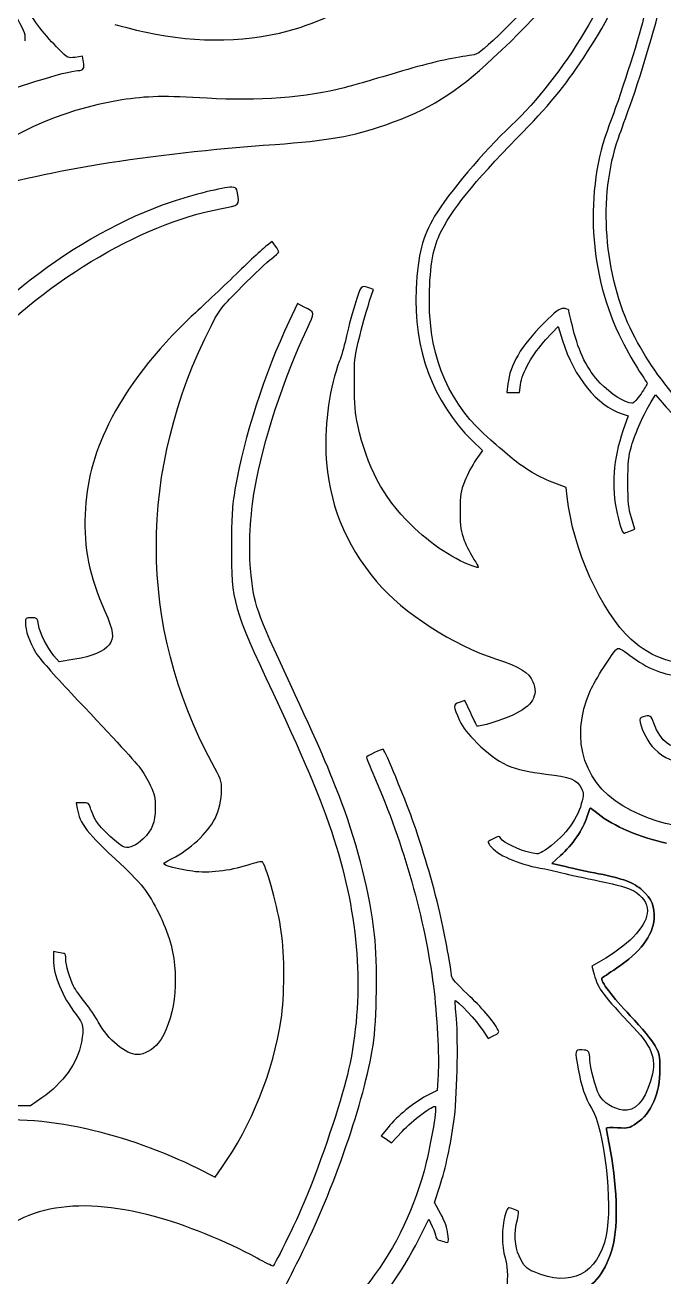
# Model space of a CAD drawing. Extents: x 6.8 to 53.1, y 2.5 to 44.2.
# Drawn here: x 26.91 to 29.86, y 16.45 to 22.23 of the extents above; entities that cross this region are included whole.
import ezdxf

# ---------------------------------------------------------------- set-up
doc = ezdxf.new("R2010")
doc.units = 0
doc.layers.add('Layer_1', color=7, linetype='CONTINUOUS')

msp = doc.modelspace()

# ---------------------------------------------------------------- linework, layer by layer
at = {"layer": 'Layer_1', "color": 1}
for p, q in [((27.171564, 22.085553), (27.138537, 22.080527)), ((27.17659, 22.058269), (27.171564, 22.085553)), ((28.048229, 21.22971), (28.025971, 21.213914)), ((28.063307, 21.208888), (28.048229, 21.22971)), ((28.49769, 20.955438), (28.51564, 21.007851)), ((28.51564, 21.007851), (28.499126, 21.014313)), ((28.163825, 20.943232), (28.125772, 20.862099)), ((28.194699, 20.927436), (28.163825, 20.943232)), ((29.31189, 20.777376), (29.367893, 20.837688)), ((29.367893, 20.837688), (29.387997, 20.773069)), ((29.135983, 20.572032), (29.131675, 20.53326)), ((29.131675, 20.53326), (29.160394, 20.53326)), ((29.160394, 20.53326), (29.189114, 20.53326)), ((29.189114, 20.53326), (29.19414, 20.568442)), ((29.797969, 20.489463), (29.818072, 20.521772)), ((29.818072, 20.521772), (29.839612, 20.496643)), ((29.662987, 20.43346), (29.691706, 20.424126)), ((29.691706, 20.424126), (29.667295, 20.355199)), ((28.970845, 20.311401), (29.018232, 20.26545)), ((29.018232, 20.26545), (28.988077, 20.221653)), ((29.405229, 20.093851), (29.352815, 20.113236)), ((29.409537, 20.050053), (29.405229, 20.093851)), ((29.721862, 19.900712), (29.706066, 19.953125)), ((29.702476, 19.893532), (29.721862, 19.900712)), ((27.064584, 19.288267), (27.040172, 19.316986)), ((27.137101, 19.300473), (27.064584, 19.288267)), ((28.936382, 19.109488), (28.911252, 19.100872)), ((28.964383, 19.05133), (28.936382, 19.109488)), ((28.519948, 18.869679), (28.519948, 18.869679)), ((27.172282, 18.637769), (27.142845, 18.637769)), ((27.142845, 18.637769), (27.147153, 18.611203)), ((29.338888, 18.357837), (29.379101, 18.393732)), ((29.379101, 18.393732), (29.338888, 18.357838)), ((29.338888, 18.357838), (29.402061, 18.342755)), ((29.402061, 18.342755), (29.338888, 18.357837)), ((27.059558, 17.945627), (27.0373, 17.950653)), ((27.0373, 17.950653), (27.0373, 17.914035)), ((29.587598, 17.920497), (29.522979, 17.882444)), ((29.522979, 17.882444), (29.533749, 17.845108)), ((29.01895, 17.588786), (29.044798, 17.548579)), ((29.044798, 17.548579), (29.071364, 17.562221)), ((28.813606, 17.382723), (28.809298, 17.309489)), ((28.809298, 17.309489), (28.759756, 17.283641)), ((26.931038, 17.23769), (26.859239, 17.23769)), ((26.984169, 17.275025), (26.931038, 17.23769)), ((28.582413, 17.137889), (28.551539, 17.099836)), ((28.598927, 17.066808), (28.64775, 17.119939)), ((28.551539, 17.099836), (28.575233, 17.083322)), ((28.575233, 17.083322), (28.598927, 17.066808)), ((27.702158, 16.950494), (27.784727, 16.908851)), ((27.784727, 16.908851), (27.815601, 16.953366)), ((28.79781, 16.7911), (28.821503, 16.866489)), ((28.826529, 16.737969), (28.79781, 16.7911)), ((28.726729, 16.625963), (28.771244, 16.714993)), ((28.771244, 16.714993), (28.78704, 16.68053))]:
    msp.add_line(p, q, dxfattribs=at)
for points in [[(29.586162, 22.958628), (29.549545, 22.719537), (29.370047, 22.442393), (29.067774, 22.158788)], [(29.486361, 22.080527), (29.674475, 22.364133), (29.791507, 22.657072), (29.826688, 22.933498)], [(29.71899, 22.709485), (29.624215, 22.377774), (29.392305, 21.992214), (29.151778, 21.766048)], [(29.067056, 22.076219), (29.294658, 22.289462), (29.408101, 22.423008), (29.512209, 22.600351)], [(28.121464, 22.202585), (28.266498, 22.242074), (28.430199, 22.320335), (28.488356, 22.379928)], [(29.69745, 21.85077), (29.758479, 22.01878), (29.85469, 22.350491), (29.84392, 22.359107)], [(27.063148, 22.117862), (27.002837, 22.176737), (26.939654, 22.25787), (26.914524, 22.308847)], [(29.762787, 22.262896), (29.734786, 22.150172), (29.650063, 21.887388), (29.604112, 21.768202)], [(26.872163, 22.258588), (26.90519, 22.196123), (26.90878, 22.184635), (26.90519, 22.157352)], [(27.320906, 22.232023), (27.328804, 22.229869), (27.374037, 22.219099), (27.421424, 22.206893)], [(27.421424, 22.206893), (27.657643, 22.1473), (27.908221, 22.145864), (28.121464, 22.202585)], [(29.067774, 22.158788), (28.999565, 22.095605), (28.995975, 22.093451), (28.956485, 22.088425)], [(27.138537, 22.080527), (27.105509, 22.076219), (27.104791, 22.076219), (27.063148, 22.117862)], [(28.956485, 22.088425), (28.883969, 22.079809), (28.77627, 22.055397), (28.649904, 22.018062)], [(27.150743, 22.019498), (27.175154, 22.019498), (27.182334, 22.030268), (27.17659, 22.058269)], [(28.572361, 21.769638), (28.766936, 21.836411), (28.899046, 21.918261), (29.067056, 22.076219)], [(29.177626, 21.707173), (29.32625, 21.859386), (29.395177, 21.942673), (29.486361, 22.080527)], [(26.719231, 21.885234), (26.826929, 21.933339), (27.101919, 22.019498), (27.150743, 22.019498)], [(28.649904, 22.018062), (28.456765, 21.961341), (28.437379, 21.955597), (28.37994, 21.939801)], [(28.37994, 21.939801), (28.214085, 21.896004), (27.97284, 21.877336), (27.74811, 21.891696)], [(27.353215, 21.883798), (27.057404, 21.835693), (26.807544, 21.719378), (26.613687, 21.539881)], [(27.74811, 21.891696), (27.55856, 21.903902), (27.463786, 21.901748), (27.353215, 21.883798)], [(29.646473, 21.707891), (29.660115, 21.74738), (29.683091, 21.811281), (29.69745, 21.85077)], [(28.061153, 21.678453), (28.302397, 21.695685), (28.417994, 21.715788), (28.572361, 21.769638)], [(29.151778, 21.766048), (29.02254, 21.644707), (28.862429, 21.45444), (28.79781, 21.346742)], [(29.604112, 21.768202), (29.487079, 21.467364), (29.509337, 21.073188), (29.661551, 20.773787)], [(28.820785, 21.262019), (28.873199, 21.371872), (28.980179, 21.505418), (29.177626, 21.707173)], [(29.712528, 20.805378), (29.578264, 21.073188), (29.551698, 21.437209), (29.646473, 21.707891)], [(26.642406, 21.44726), (26.962629, 21.553523), (27.472402, 21.63681), (28.061153, 21.678453)], [(27.860834, 21.481006), (27.823498, 21.481006), (27.678465, 21.445106), (27.580818, 21.412079)], [(27.807703, 21.381205), (27.900323, 21.398437), (27.896733, 21.395565), (27.887399, 21.45444)], [(27.887399, 21.45444), (27.883092, 21.478134), (27.88022, 21.481006), (27.860834, 21.481006)], [(27.580818, 21.412079), (27.137819, 21.259865), (26.701281, 20.921692), (26.345159, 20.454999)], [(26.64815, 20.67614), (26.982015, 21.036571), (27.432912, 21.310842), (27.807703, 21.381205)], [(28.79781, 21.346742), (28.740371, 21.249095), (28.720985, 21.174425), (28.712369, 21.010723)], [(28.773398, 20.953284), (28.773398, 21.095446), (28.788476, 21.195964), (28.820785, 21.262019)], [(28.025971, 21.213914), (28.013048, 21.205298), (27.947711, 21.144269), (27.880938, 21.078932)], [(28.043921, 21.150731), (28.062589, 21.164373), (28.078385, 21.178732), (28.078385, 21.181604)], [(28.078385, 21.181604), (28.078385, 21.185194), (28.071923, 21.1974), (28.063307, 21.208888)], [(27.908221, 21.022211), (27.964224, 21.078932), (28.025253, 21.137089), (28.043921, 21.150731)], [(27.880938, 21.078932), (27.813447, 21.013595), (27.720108, 20.925282), (27.674157, 20.882921)], [(27.766777, 20.842713), (27.802677, 20.913076), (27.813447, 20.926718), (27.908221, 21.022211)], [(28.499126, 21.014313), (28.456765, 21.030109), (28.458201, 21.030827), (28.428763, 20.935334)], [(28.712369, 21.010723), (28.698009, 20.735015), (28.789194, 20.489463), (28.970845, 20.311401)], [(28.428763, 20.935334), (28.413686, 20.885793), (28.395018, 20.816148), (28.38712, 20.77953)], [(28.453175, 20.798916), (28.468253, 20.856355), (28.488356, 20.926718), (28.49769, 20.955438)], [(29.057004, 20.312837), (28.867455, 20.472949), (28.774116, 20.684756), (28.773398, 20.953284)], [(27.674157, 20.882921), (27.513327, 20.733579), (27.369729, 20.54762), (27.292186, 20.386072)], [(28.206905, 20.824046), (28.245676, 20.905897), (28.246394, 20.901589), (28.194699, 20.927436)], [(29.392305, 20.920974), (29.374355, 20.920974), (29.358559, 20.908769), (29.300402, 20.851329)], [(29.416717, 20.912358), (29.415281, 20.916666), (29.404511, 20.920974), (29.392305, 20.920974)], [(29.437538, 20.824764), (29.427486, 20.867843), (29.417434, 20.907333), (29.416717, 20.912358)], [(27.769649, 18.823728), (27.428604, 19.449096), (27.427168, 20.177855), (27.766777, 20.842713)], [(28.125772, 20.862099), (28.010894, 20.617983), (27.918273, 20.330069), (27.875912, 20.084517)], [(27.967096, 20.088107), (28.005868, 20.307094), (28.100642, 20.597879), (28.206905, 20.824046)], [(29.300402, 20.851329), (29.197012, 20.747939), (29.144599, 20.659626), (29.135983, 20.572032)], [(29.56175, 20.576339), (29.502875, 20.638805), (29.463386, 20.717783), (29.437538, 20.824764)], [(28.38712, 20.77953), (28.379222, 20.743631), (28.366298, 20.696244), (28.357682, 20.675422)], [(28.427327, 20.57275), (28.426609, 20.691218), (28.427327, 20.698398), (28.453175, 20.798916)], [(29.19414, 20.568442), (29.202038, 20.627317), (29.248707, 20.709885), (29.31189, 20.777376)], [(29.387997, 20.773069), (29.44041, 20.604341), (29.548109, 20.471513), (29.662987, 20.43346)], [(29.661551, 20.773787), (29.685244, 20.726399), (29.721862, 20.662498), (29.742684, 20.631625)], [(30.277586, 20.156316), (30.040649, 20.335095), (29.82238, 20.585673), (29.712528, 20.805378)], [(28.357682, 20.675422), (28.314603, 20.566288), (28.289473, 20.391098), (28.295935, 20.249654)], [(29.742684, 20.631625), (29.762787, 20.601469), (29.780019, 20.574904), (29.780019, 20.573468)], [(28.443123, 20.381046), (28.430917, 20.436332), (28.427327, 20.475821), (28.427327, 20.57275)], [(29.708938, 20.483001), (29.678065, 20.483001), (29.607702, 20.528234), (29.56175, 20.576339)], [(29.780019, 20.573468), (29.780019, 20.572032), (29.767095, 20.55121), (29.750581, 20.526798)], [(29.706784, 20.285554), (29.724734, 20.347301), (29.765659, 20.438486), (29.797969, 20.489463)], [(29.750581, 20.526798), (29.73335, 20.500951), (29.716118, 20.483001), (29.708938, 20.483001)], [(29.839612, 20.496643), (29.988236, 20.325043), (30.098088, 20.218063), (30.230916, 20.116826)], [(27.292186, 20.386072), (27.221823, 20.240321), (27.190232, 20.11898), (27.18377, 19.969639)], [(28.687957, 19.922251), (28.558001, 20.052207), (28.485484, 20.188625), (28.443123, 20.381046)], [(29.667295, 20.355199), (29.622061, 20.227397), (29.612728, 20.096723), (29.640729, 19.973229)], [(29.15465, 20.228833), (29.132393, 20.248218), (29.088595, 20.285554), (29.057004, 20.312837)], [(28.295935, 20.249654), (28.307423, 20.023488), (28.382094, 19.835375), (28.53, 19.659467)], [(29.69027, 20.116826), (29.69027, 20.211601), (29.692424, 20.236731), (29.706784, 20.285554)], [(28.988077, 20.221653), (28.972281, 20.197959), (28.948588, 20.153444), (28.9371, 20.124006)], [(29.352815, 20.113236), (29.287478, 20.13693), (29.206346, 20.184317), (29.15465, 20.228833)], [(28.9371, 20.124006), (28.916996, 20.074465), (28.914842, 20.063695), (28.91556, 19.983998)], [(27.875912, 20.084517), (27.862988, 20.006974), (27.860116, 19.963177), (27.859398, 19.822451)], [(27.947711, 19.71906), (27.938377, 19.822451), (27.946275, 19.966767), (27.967096, 20.088107)], [(29.706066, 19.953125), (29.693142, 19.996922), (29.69027, 20.023488), (29.69027, 20.116826)], [(29.705348, 19.391657), (29.564622, 19.523767), (29.43682, 19.808091), (29.409537, 20.050053)], [(27.18377, 19.969639), (27.17659, 19.817425), (27.204592, 19.682443), (27.274955, 19.523049)], [(28.91556, 19.983998), (28.91556, 19.907892), (28.917714, 19.892096), (28.934228, 19.849734)], [(29.640729, 19.973229), (29.656525, 19.902866), (29.665141, 19.880608), (29.674475, 19.88348)], [(28.988795, 19.725522), (28.898328, 19.753524), (28.77627, 19.833221), (28.687957, 19.922251)], [(29.674475, 19.88348), (29.679501, 19.885634), (29.691706, 19.889942), (29.702476, 19.893532)], [(28.934228, 19.849734), (28.944998, 19.823169), (28.965101, 19.783679), (28.979461, 19.761422)], [(27.859398, 19.822451), (27.859398, 19.564693), (27.86586, 19.540281), (28.051819, 19.143951)], [(28.13008, 19.187748), (27.97284, 19.524485), (27.962788, 19.553923), (27.947711, 19.71906)], [(28.979461, 19.761422), (29.003155, 19.723368), (29.003873, 19.721214), (28.988795, 19.725522)], [(28.53, 19.659467), (28.653494, 19.513715), (28.881097, 19.366528), (29.08357, 19.301191)], [(26.936064, 19.492176), (26.910216, 19.492176), (26.908062, 19.49074), (26.908062, 19.472072)], [(26.968373, 19.460584), (26.964065, 19.491458), (26.963347, 19.492176), (26.936064, 19.492176)], [(27.274955, 19.523049), (27.314444, 19.432583), (27.31947, 19.398119), (27.295058, 19.367246)], [(26.908062, 19.472072), (26.908062, 19.434737), (26.927448, 19.377297), (26.954731, 19.332782)], [(27.040172, 19.316986), (27.007863, 19.354322), (26.974835, 19.421095), (26.968373, 19.460584)], [(30.005468, 19.294011), (29.925771, 19.263855), (29.797969, 19.305499), (29.705348, 19.391657)], [(26.954731, 19.332782), (26.970527, 19.307653), (27.043762, 19.223648), (27.119151, 19.143951)], [(27.295058, 19.367246), (27.270647, 19.336372), (27.21608, 19.313396), (27.137101, 19.300473)], [(29.517235, 19.158311), (29.537339, 19.202108), (29.619907, 19.332064), (29.638575, 19.34786)], [(29.638575, 19.34786), (29.647191, 19.35504), (29.657961, 19.349296), (29.69745, 19.319858)], [(29.69745, 19.319858), (29.781455, 19.255957), (29.86187, 19.224366), (29.937977, 19.223648)], [(29.08357, 19.301191), (29.189832, 19.266727), (29.233629, 19.239444), (29.251579, 19.197082)], [(27.119151, 19.143951), (27.29075, 18.963736), (27.407783, 18.836652), (27.437938, 18.79788)], [(28.051819, 19.143951), (28.214803, 18.795008), (28.285883, 18.622691), (28.343323, 18.436732)], [(28.367734, 18.639923), (28.315321, 18.782084), (28.260754, 18.907733), (28.13008, 19.187748)], [(29.251579, 19.197082), (29.278145, 19.132463), (29.250143, 19.085794), (29.158958, 19.042715)], [(29.70463, 18.601869), (29.489233, 18.707414), (29.415281, 18.927118), (29.517235, 19.158311)], [(28.911252, 19.100872), (28.881815, 19.09082), (28.881815, 19.085076), (28.912688, 19.018303)], [(28.993821, 18.991019), (28.993103, 18.992455), (28.979461, 19.019021), (28.964383, 19.05133)], [(29.158958, 19.042715), (29.116597, 19.021893), (28.998129, 18.985993), (28.993821, 18.991019)], [(29.759915, 19.034817), (29.744838, 19.031227), (29.743402, 19.027637), (29.746992, 19.008969)], [(29.810175, 19.005379), (29.797969, 19.040561), (29.792225, 19.04415), (29.759915, 19.034817)], [(28.912688, 19.018303), (28.929202, 18.983839), (28.950742, 18.956556), (28.993103, 18.914194)], [(29.746992, 19.008969), (29.754889, 18.970198), (29.784327, 18.914912), (29.812329, 18.886193)], [(29.977466, 18.885475), (29.886999, 18.885475), (29.841766, 18.917784), (29.810175, 19.005379)], [(28.993103, 18.914194), (29.092903, 18.816548), (29.156804, 18.78711), (29.311172, 18.770597)], [(28.482613, 18.850293), (28.481177, 18.849575), (28.498408, 18.806496), (28.520666, 18.755519)], [(28.519948, 18.869679), (28.500562, 18.859627), (28.483331, 18.851011), (28.482613, 18.850293)], [(28.560873, 18.883321), (28.558001, 18.885475), (28.540052, 18.879731), (28.519948, 18.869679)], [(28.694419, 18.56238), (28.65852, 18.662898), (28.570925, 18.873987), (28.560873, 18.883321)], [(29.812329, 18.886193), (29.856126, 18.842396), (29.907103, 18.822292), (29.976748, 18.822292)], [(27.437938, 18.79788), (27.450862, 18.782084), (27.471684, 18.746185), (27.484608, 18.718901)], [(27.814165, 18.69808), (27.814165, 18.738287), (27.810575, 18.748339), (27.769649, 18.823728)], [(28.520666, 18.755519), (28.654212, 18.447501), (28.753294, 18.096405), (28.792066, 17.790541)], [(29.311172, 18.770597), (29.42246, 18.757673), (29.456206, 18.744749), (29.475592, 18.703824)], [(27.484608, 18.718901), (27.504711, 18.67654), (27.507583, 18.66218), (27.507583, 18.612639)], [(27.784009, 18.565252), (27.803395, 18.604023), (27.813447, 18.649256), (27.814165, 18.69808)], [(29.475592, 18.703824), (29.486361, 18.680848), (29.486361, 18.675822), (29.474874, 18.632743)], [(27.2089, 18.612639), (27.202438, 18.636333), (27.199566, 18.637769), (27.172282, 18.637769)], [(28.519948, 18.027478), (28.49769, 18.223489), (28.447431, 18.42668), (28.367734, 18.639923)], [(29.474874, 18.632743), (29.454052, 18.5552), (29.390151, 18.473349), (29.307582, 18.418782)], [(30.234506, 18.622691), (30.107422, 18.500633), (29.926489, 18.494171), (29.70463, 18.601869)], [(27.147153, 18.611203), (27.15864, 18.541558), (27.193822, 18.496325), (27.34819, 18.354881)], [(27.234029, 18.5552), (27.223977, 18.572432), (27.21249, 18.598279), (27.2089, 18.612639)], [(27.507583, 18.612639), (27.507583, 18.545866), (27.494659, 18.513556), (27.452298, 18.471913)], [(27.585126, 18.380728), (27.668413, 18.421654), (27.74811, 18.496325), (27.784009, 18.565252)], [(28.821503, 18.130868), (28.789912, 18.265132), (28.741089, 18.432424), (28.694419, 18.56238)], [(29.379101, 18.393732), (29.432232, 18.44112), (29.484636, 18.517227), (29.501149, 18.571075)], [(29.501148, 18.571075), (29.484635, 18.517227), (29.432232, 18.44112), (29.379101, 18.393732)], [(29.516948, 18.614152), (29.515512, 18.614152), (29.509046, 18.59477), (29.501148, 18.571075)], [(29.501149, 18.571075), (29.509047, 18.59477), (29.515512, 18.614152), (29.516948, 18.614152)], [(29.516948, 18.614152), (29.518383, 18.614152), (29.534175, 18.601235), (29.552843, 18.586157)], [(29.552842, 18.586157), (29.534175, 18.601235), (29.518383, 18.614152), (29.516948, 18.614152)], [(29.868052, 18.451891), (29.755327, 18.473429), (29.618177, 18.531589), (29.552842, 18.586157)], [(29.552843, 18.586157), (29.618177, 18.531589), (29.755327, 18.473429), (29.868052, 18.451891)], [(27.366139, 18.432424), (27.341728, 18.438168), (27.255569, 18.5193), (27.234029, 18.5552)], [(27.452298, 18.471913), (27.419988, 18.44104), (27.388397, 18.425962), (27.366139, 18.432424)], [(29.067774, 18.471913), (29.04049, 18.457553), (29.04049, 18.457553), (29.052696, 18.44104)], [(29.102955, 18.472631), (29.095775, 18.485555), (29.094339, 18.485555), (29.067774, 18.471913)], [(29.237937, 18.407294), (29.19055, 18.418064), (29.114443, 18.454681), (29.102955, 18.472631)], [(28.343323, 18.436732), (28.453175, 18.077737), (28.472561, 17.73382), (28.400762, 17.406417)], [(29.052696, 18.44104), (29.085005, 18.397242), (29.181934, 18.354163), (29.284606, 18.336213)], [(29.307582, 18.418782), (29.278145, 18.399396), (29.275991, 18.398678), (29.237937, 18.407294)], [(27.34819, 18.354881), (27.391269, 18.316109), (27.442246, 18.260824), (27.46235, 18.232823)], [(27.547073, 18.356317), (27.547073, 18.359189), (27.564304, 18.369959), (27.585126, 18.380728)], [(27.679901, 18.321135), (27.614564, 18.329751), (27.547073, 18.347701), (27.547073, 18.356317)], [(27.935505, 18.349855), (27.846474, 18.321853), (27.756007, 18.311084), (27.679901, 18.321135)], [(28.002996, 18.364933), (28.000842, 18.367805), (27.970686, 18.361343), (27.935505, 18.349855)], [(28.089872, 18.043274), (28.073359, 18.15528), (28.027407, 18.324725), (28.002996, 18.364933)], [(29.284606, 18.336213), (29.310454, 18.331905), (29.355687, 18.322571), (29.385125, 18.314673)], [(29.555012, 18.309725), (29.505471, 18.319059), (29.437242, 18.334139), (29.402061, 18.342755)], [(29.402061, 18.342755), (29.437242, 18.33414), (29.505471, 18.319059), (29.555012, 18.309725)], [(29.385125, 18.314673), (29.414563, 18.306776), (29.493541, 18.289544), (29.559596, 18.275902)], [(29.757467, 18.232902), (29.716542, 18.26952), (29.667733, 18.288185), (29.555012, 18.309725)], [(29.555012, 18.309725), (29.667733, 18.288185), (29.716542, 18.26952), (29.757467, 18.232902)], [(29.559596, 18.275902), (29.647191, 18.257952), (29.69027, 18.245746), (29.716836, 18.230669)], [(27.46235, 18.232823), (27.511891, 18.163178), (27.55856, 18.063377), (27.580818, 17.979372)], [(29.716836, 18.230669), (29.757043, 18.207693), (29.780019, 18.174666), (29.780019, 18.138766)], [(29.811331, 18.102238), (29.815603, 18.15537), (29.798392, 18.197002), (29.757467, 18.232902)], [(29.757467, 18.232902), (29.798392, 18.197002), (29.815603, 18.15537), (29.811331, 18.102238)], [(28.875353, 17.837929), (28.875353, 17.86593), (28.846633, 18.022452), (28.821503, 18.130868)], [(29.780019, 18.138766), (29.780019, 18.074865), (29.70463, 17.990142), (29.587598, 17.920497)], [(29.637563, 17.873918), (29.747415, 17.947153), (29.804861, 18.022542), (29.811331, 18.102238)], [(29.811331, 18.102238), (29.804861, 18.022542), (29.747415, 17.947153), (29.637563, 17.873919)], [(28.089154, 17.636174), (28.10495, 17.739564), (28.105668, 17.939165), (28.089872, 18.043274)], [(28.513486, 17.517705), (28.531436, 17.63402), (28.535026, 17.89824), (28.519948, 18.027478)], [(27.088277, 17.941319), (27.084688, 17.941319), (27.071764, 17.943473), (27.059558, 17.945627)], [(27.094739, 17.917625), (27.094739, 17.930549), (27.091867, 17.941319), (27.088277, 17.941319)], [(27.580818, 17.979372), (27.621743, 17.820697), (27.596614, 17.625404), (27.521225, 17.527039)], [(27.0373, 17.914035), (27.0373, 17.842237), (27.077508, 17.743872), (27.142127, 17.659867)], [(27.130639, 17.790541), (27.112689, 17.825723), (27.094739, 17.888906), (27.094739, 17.917625)], [(29.637563, 17.873919), (29.601663, 17.849508), (29.570791, 17.828672), (29.570073, 17.827954)], [(29.570073, 17.827954), (29.570791, 17.828672), (29.601663, 17.849507), (29.637563, 17.873918)], [(28.948588, 17.754642), (28.900482, 17.799875), (28.875353, 17.827877), (28.875353, 17.837929)], [(29.533749, 17.845108), (29.553134, 17.777618), (29.573238, 17.750334), (29.717554, 17.59812)], [(29.70076, 17.654213), (29.620345, 17.738218), (29.560021, 17.81862), (29.570073, 17.827954)], [(29.570073, 17.827954), (29.560021, 17.81862), (29.620345, 17.738218), (29.70076, 17.654213)], [(27.18377, 17.71587), (27.161512, 17.743154), (27.137819, 17.7769), (27.130639, 17.790541)], [(28.792066, 17.790541), (28.80858, 17.662021), (28.819349, 17.463856), (28.813606, 17.382723)], [(29.091467, 17.588068), (29.070646, 17.627558), (29.012489, 17.695049), (28.948588, 17.754642)], [(27.244799, 17.625404), (27.233311, 17.647661), (27.20531, 17.688587), (27.18377, 17.71587)], [(28.898328, 17.639764), (28.89402, 17.684997), (28.891866, 17.72305), (28.892584, 17.724486)], [(28.892584, 17.724486), (28.898328, 17.729512), (28.995975, 17.624686), (29.01895, 17.588786)], [(27.142127, 17.659867), (27.17659, 17.615352), (27.179462, 17.600274), (27.166538, 17.531347)], [(27.815601, 16.953366), (27.949865, 17.142197), (28.053255, 17.399237), (28.089154, 17.636174)], [(28.88684, 17.165891), (28.9012, 17.265691), (28.907662, 17.536373), (28.898328, 17.639764)], [(29.816342, 17.514912), (29.804854, 17.536451), (29.752455, 17.598928), (29.70076, 17.654213)], [(29.70076, 17.654213), (29.752455, 17.598928), (29.804854, 17.536451), (29.816342, 17.514912)], [(27.42645, 17.474626), (27.371165, 17.474626), (27.289314, 17.542835), (27.244799, 17.625404)], [(29.071364, 17.562221), (29.092903, 17.572991), (29.097211, 17.578017), (29.091467, 17.588068)], [(29.717554, 17.59812), (29.807303, 17.503346), (29.824534, 17.44806), (29.794379, 17.35185)], [(27.166538, 17.531347), (27.148589, 17.435137), (27.082534, 17.342516), (26.984169, 17.275025)], [(27.521225, 17.527039), (27.500403, 17.499038), (27.455888, 17.474626), (27.42645, 17.474626)], [(28.174595, 16.536214), (28.333989, 16.857873), (28.472561, 17.258511), (28.513486, 17.517705)], [(29.477746, 17.496166), (29.444718, 17.496166), (29.444718, 17.496884), (29.460514, 17.407135)], [(29.514363, 17.450214), (29.514363, 17.488986), (29.508619, 17.496166), (29.477746, 17.496166)], [(29.837889, 17.407946), (29.837889, 17.470411), (29.835728, 17.47973), (29.816342, 17.514912)], [(29.816342, 17.514912), (29.835728, 17.47973), (29.837889, 17.470412), (29.837889, 17.407946)], [(28.400762, 17.406417), (28.37276, 17.279333), (28.295935, 17.045269), (28.211213, 16.83059)], [(29.460514, 17.407135), (29.474156, 17.33031), (29.493541, 17.273589), (29.522261, 17.227638)], [(29.556724, 17.288667), (29.539493, 17.323848), (29.514363, 17.417905), (29.514363, 17.450214)], [(29.730183, 17.157359), (29.798392, 17.20331), (29.837889, 17.295221), (29.837889, 17.407946)], [(29.837889, 17.407946), (29.837889, 17.295222), (29.798392, 17.203311), (29.730183, 17.15736)], [(29.794379, 17.35185), (29.764223, 17.255639), (29.72258, 17.211842), (29.667295, 17.218304)], [(28.759756, 17.283641), (28.700881, 17.252767), (28.625492, 17.19102), (28.582413, 17.137889)], [(28.64775, 17.119939), (28.694419, 17.170199), (28.792784, 17.244152), (28.8014, 17.234818)], [(28.8014, 17.234818), (28.809298, 17.22692), (28.774834, 17.031627), (28.748987, 16.938288)], [(29.667295, 17.218304), (29.623497, 17.22333), (29.574674, 17.254203), (29.556724, 17.288667)], [(26.158481, 17.020139), (26.457883, 17.175225), (26.824057, 17.215432), (27.188078, 17.133581)], [(29.522261, 17.227638), (29.580418, 17.133581), (29.620625, 16.784638), (29.589752, 16.638887)], [(27.188078, 17.133581), (27.356087, 17.095528), (27.549227, 17.026601), (27.702158, 16.950494)], [(28.821503, 16.866489), (28.848787, 16.952648), (28.871763, 17.056756), (28.88684, 17.165891)], [(29.59019, 17.135095), (29.59019, 17.137966), (29.613876, 17.138703), (29.642596, 17.136549)], [(29.642596, 17.136549), (29.613876, 17.138703), (29.59019, 17.137965), (29.59019, 17.135094)], [(29.603817, 17.06259), (29.596637, 17.099207), (29.59019, 17.132223), (29.59019, 17.135095)], [(29.59019, 17.135094), (29.59019, 17.132222), (29.596637, 17.099207), (29.603817, 17.06259)], [(29.730183, 17.15736), (29.69572, 17.134385), (29.692137, 17.133677), (29.642596, 17.136549)], [(29.642596, 17.136549), (29.692137, 17.133677), (29.69572, 17.134384), (29.730183, 17.157359)], [(29.620331, 16.588002), (29.646897, 16.68852), (29.639717, 16.884528), (29.603817, 17.06259)], [(29.603817, 17.06259), (29.639717, 16.884528), (29.646897, 16.68852), (29.620331, 16.588002)], [(28.748987, 16.938288), (28.694419, 16.737251), (28.600363, 16.55201), (28.475433, 16.397642)], [(27.503993, 16.727199), (27.126331, 16.827), (26.870727, 16.773151), (26.678306, 16.5556)], [(28.211213, 16.83059), (28.174595, 16.736533), (28.058999, 16.498161), (28.050383, 16.498161)], [(29.153932, 16.763099), (29.134547, 16.770279), (29.133829, 16.769561), (29.122341, 16.730071)], [(27.977866, 16.534778), (27.832832, 16.613039), (27.643283, 16.689864), (27.503993, 16.727199)], [(28.858839, 16.644631), (28.855967, 16.672632), (28.845915, 16.70207), (28.826529, 16.737969)], [(29.122341, 16.730071), (29.106545, 16.674786), (29.106545, 16.591499), (29.123059, 16.535496)], [(29.181216, 16.753047), (29.176908, 16.755201), (29.164702, 16.759509), (29.153932, 16.763099)], [(29.187678, 16.54483), (29.166856, 16.587191), (29.163984, 16.65181), (29.17978, 16.712839)], [(29.17978, 16.712839), (29.18696, 16.740123), (29.18696, 16.751611), (29.181216, 16.753047)], [(28.78704, 16.68053), (28.796374, 16.661144), (28.803554, 16.639605), (28.803554, 16.633143)], [(28.404352, 16.190143), (28.537898, 16.316509), (28.64416, 16.459389), (28.726729, 16.625963)], [(28.803554, 16.633143), (28.803554, 16.626681), (28.810016, 16.619501), (28.817913, 16.617347)], [(28.817913, 16.617347), (28.825811, 16.615193), (28.839453, 16.610885), (28.848069, 16.608731)], [(28.848069, 16.608731), (28.862429, 16.604423), (28.863147, 16.605859), (28.858839, 16.644631)], [(29.589752, 16.638887), (29.551698, 16.460825), (29.427486, 16.397642), (29.256605, 16.470877)], [(29.256605, 16.470877), (29.219987, 16.486673), (29.211372, 16.495289), (29.187678, 16.54483)], [(29.45664, 16.374028), (29.535618, 16.404183), (29.590176, 16.475996), (29.620331, 16.588002)], [(29.620331, 16.588002), (29.590176, 16.475996), (29.535618, 16.404182), (29.45664, 16.374027)], [(28.050383, 16.498161), (28.046793, 16.498161), (28.014484, 16.514674), (27.977866, 16.534778)], [(28.036741, 16.312919), (28.089154, 16.366769), (28.095616, 16.376821), (28.174595, 16.536214)], [(29.123059, 16.535496), (29.133829, 16.496725), (29.135265, 16.473031), (29.131675, 16.366769)]]:
    msp.add_open_spline(points, degree=3, dxfattribs=at)

doc.saveas('drawing.dxf')
